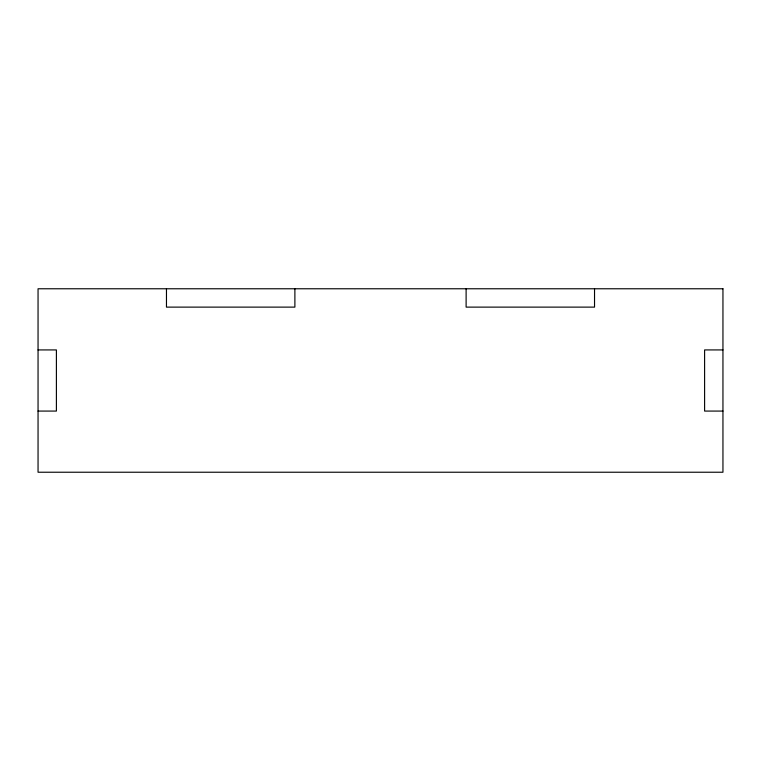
<?xml version="1.0" encoding="UTF-8"?>
<svg xmlns="http://www.w3.org/2000/svg" width="761" height="761" viewBox="0 0 761 761"><rect width="100%" height="100%" fill="white"/><g stroke="black" fill="none" stroke-linecap="round" stroke-linejoin="round"><path stroke-width="1.14" d="M38.05 349.927L56.4 349.927L56.4 411.073L38.05 411.073M722.95 349.927L704.6 349.927L704.6 411.073L722.95 411.073M594.531 288.771L594.531 307.121L466.113 307.121L466.113 288.771M294.887 288.771L294.887 307.121L166.469 307.121L166.469 288.771M722.95 288.771L38.05 288.771L38.05 472.229L722.95 472.229L722.95 288.771"/></g></svg>
